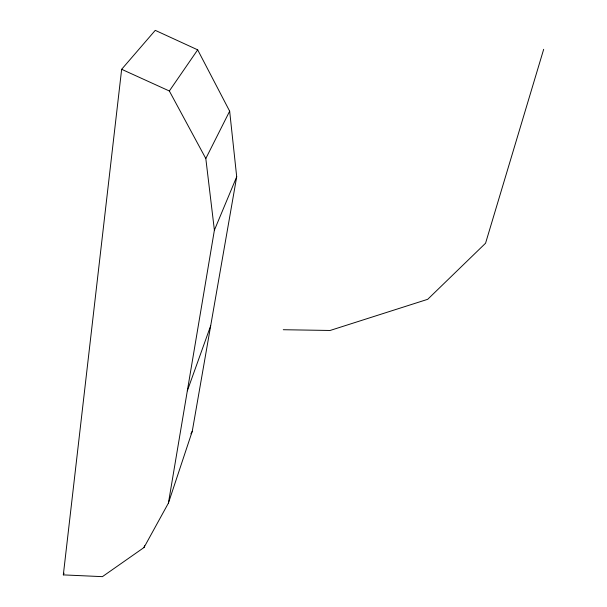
<?xml version="1.0" encoding="UTF-8"?>
<svg xmlns="http://www.w3.org/2000/svg" width="607" height="607" viewBox="0 0 607 607"><rect width="100%" height="100%" fill="white"/><g stroke="black" fill="none" stroke-linecap="round" stroke-linejoin="round"><path stroke-width="0.91" d="M63.325 574.89L121.65 69.304L155.263 30.35L197.677 49.835L229.658 111.18L236.7 176.766L192.244 431.342L168.412 503.112L143.988 547.529L102.408 576.65L63.325 574.89L64.069 573.16M168.412 503.112L214.392 230.167L236.7 176.766M543.675 49.311L485.562 243.225L427.7 299.312L330.109 330.466L283.272 329.722M143.988 547.529L144.595 545.746M187.328 390.832L210.675 325.792M214.392 230.167L205.811 158.533L229.658 111.18M190.894 433.83L192.244 431.342M205.811 158.533L169.338 90.989L197.677 49.835M121.65 69.304L169.338 90.989"/></g></svg>
